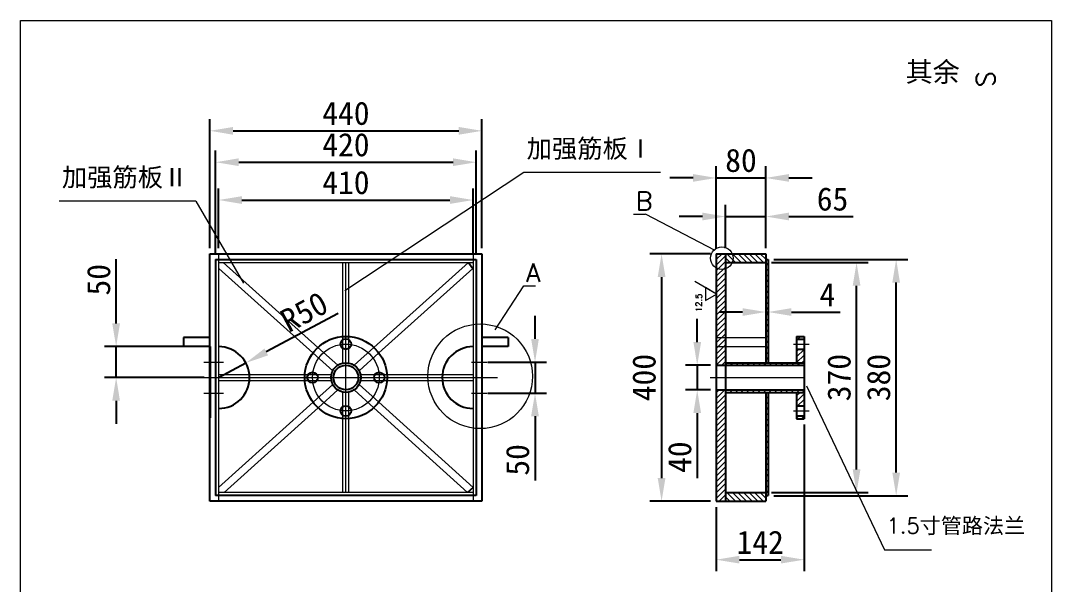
# Model space of a CAD drawing. Header units: millimetres. Extents: x 27179 to 44376, y -2108 to 7885.
# Drawn here: x 41428 to 43095, y 2398 to 3310 of the extents above; entities that cross this region are included whole.
import ezdxf
from ezdxf.lldxf.tags import DXFTag

# ---------------------------------------------------------------- set-up
doc = ezdxf.new("R2010")
doc.units = ezdxf.units.MM
doc.layers.add('中心线层', color=1, linetype='CENTER', lineweight=9)
doc.layers.add('标注层', color=5, linetype='Continuous', lineweight=9)
doc.styles.get("Standard").update_dxf_attribs({"font": ''})
doc.styles.get('Standard').set_extended_font_data('SimSun')
tags = doc.linetypes.add('ACAD_ISO03W100', pattern=[30, 12, -18]).pattern_tags.tags
tags[6:7] = [DXFTag(74, 4), DXFTag(75, 0), DXFTag(340, '0'), DXFTag(46, 1.0), DXFTag(50, 0.0), DXFTag(44, 0.0), DXFTag(45, 0.0)]
tags[4:5] = [DXFTag(74, 4), DXFTag(75, 0), DXFTag(340, '0'), DXFTag(46, 1.0), DXFTag(50, 0.0), DXFTag(44, 0.0), DXFTag(45, 0.0)]
tags = doc.linetypes.add('CENTER', pattern=[50.8, 31.75, -6.35, 6.35, -6.35]).pattern_tags.tags
tags[10:11] = [DXFTag(74, 4), DXFTag(75, 0), DXFTag(340, '0'), DXFTag(46, 1.0), DXFTag(50, 0.0), DXFTag(44, 0.0), DXFTag(45, 0.0)]
tags[8:9] = [DXFTag(74, 4), DXFTag(75, 0), DXFTag(340, '0'), DXFTag(46, 1.0), DXFTag(50, 0.0), DXFTag(44, 0.0), DXFTag(45, 0.0)]
tags[6:7] = [DXFTag(74, 4), DXFTag(75, 0), DXFTag(340, '0'), DXFTag(46, 1.0), DXFTag(50, 0.0), DXFTag(44, 0.0), DXFTag(45, 0.0)]
tags[4:5] = [DXFTag(74, 4), DXFTag(75, 0), DXFTag(340, '0'), DXFTag(46, 1.0), DXFTag(50, 0.0), DXFTag(44, 0.0), DXFTag(45, 0.0)]
doc.dimstyles.new('ISO-25', dxfattribs={"dimscale": 20, "dimtxt": 2.5, "dimasz": 2.5, "dimexe": 1.25, "dimexo": 0.625, "dimtad": 1, "dimtxsty": 'Standard', "dimcen": 2.5, "dimadec": 0, "dimazin": 0, "dimtfac": 1, "dimtmove": 0, "dimatfit": 3, "dimfxl": 1, "dimarcsym": 0})

# ---------------------------------------------------------------- blocks, each defined once
blk = doc.blocks.new('*D89')
at = {"layer": 'Defpoints', "color": 0, "lineweight": -3, "transparency": 16777216}
for p in [(42174.1, 3131.5), (41734.1, 2932.5), (42174.1, 2932.5)]:
    blk.add_point(p, dxfattribs=at)
at = {"layer": '标注层', "color": 0, "lineweight": -2, "transparency": 16777216}
for p, q in [((41734.1, 2941.9), (41734.1, 3150.2)), ((42174.1, 2941.9), (42174.1, 3150.2)), ((41771.6, 3131.5), (42136.6, 3131.5))]:
    blk.add_line(p, q, dxfattribs=at)
at = {"layer": '标注层', "color": 0, "lineweight": -3, "transparency": 16777216}
for points in [[(41771.6, 3137.7), (41771.6, 3125.2), (41734.1, 3131.5)], [(42136.6, 3137.7), (42136.6, 3125.2), (42174.1, 3131.5)]]:
    blk.add_solid(points, dxfattribs=at)
at = {"layer": '标注层', "color": 0, "transparency": 16777216, "insert": (41954.1, 3159.6), "char_height": 37.5, "attachment_point": 5}
blk.add_mtext('440', dxfattribs=at)
blk = doc.blocks.new('*D90')
at = {"layer": 'Defpoints', "color": 0, "lineweight": -3, "transparency": 16777216}
for p in [(42164.9, 3080.7), (41743.3, 2923.5), (42164.9, 2923.5)]:
    blk.add_point(p, dxfattribs=at)
at = {"layer": '标注层', "color": 0, "lineweight": -2, "transparency": 16777216}
for p, q in [((41743.3, 2932.9), (41743.3, 3099.5)), ((42164.9, 2932.9), (42164.9, 3099.5)), ((41780.8, 3080.7), (42127.4, 3080.7))]:
    blk.add_line(p, q, dxfattribs=at)
at = {"layer": '标注层', "color": 0, "lineweight": -3, "transparency": 16777216}
for points in [[(41780.8, 3087), (41780.8, 3074.5), (41743.3, 3080.7)], [(42127.4, 3087), (42127.4, 3074.5), (42164.9, 3080.7)]]:
    blk.add_solid(points, dxfattribs=at)
at = {"layer": '标注层', "color": 0, "transparency": 16777216, "insert": (41954.1, 3108.8), "char_height": 37.5, "attachment_point": 5}
blk.add_mtext('420', dxfattribs=at)
blk = doc.blocks.new('*D91')
at = {"layer": 'Defpoints', "color": 0, "lineweight": -3, "transparency": 16777216}
for p in [(42159.9, 3019.6), (41748.3, 2932.5), (42159.9, 2923.5)]:
    blk.add_point(p, dxfattribs=at)
at = {"layer": '标注层', "color": 0, "lineweight": -2, "transparency": 16777216}
for p, q in [((41748.3, 2941.9), (41748.3, 3038.3)), ((42159.9, 2932.9), (42159.9, 3038.3)), ((41785.8, 3019.6), (42122.4, 3019.6))]:
    blk.add_line(p, q, dxfattribs=at)
at = {"layer": '标注层', "color": 0, "lineweight": -3, "transparency": 16777216}
for points in [[(41785.8, 3025.8), (41785.8, 3013.3), (41748.3, 3019.6)], [(42122.4, 3025.8), (42122.4, 3013.3), (42159.9, 3019.6)]]:
    blk.add_solid(points, dxfattribs=at)
at = {"layer": '标注层', "color": 0, "transparency": 16777216, "insert": (41954.1, 3047.7), "char_height": 37.5, "attachment_point": 5}
blk.add_mtext('410', dxfattribs=at)
blk = doc.blocks.new('*D92')
at = {"layer": 'Defpoints', "color": 0, "lineweight": -3, "transparency": 16777216}
for p in [(41582.5, 2782.5), (41734.1, 2782.5), (41734.3, 2732.5)]:
    blk.add_point(p, dxfattribs=at)
at = {"layer": '标注层', "color": 0, "lineweight": -2, "transparency": 16777216}
for p, q in [((41582.5, 2820), (41582.5, 2923.8)), ((41724.7, 2782.5), (41563.7, 2782.5)), ((41582.5, 2732.5), (41582.5, 2782.5)), ((41724.9, 2732.5), (41563.7, 2732.5)), ((41582.5, 2695), (41582.5, 2657.5))]:
    blk.add_line(p, q, dxfattribs=at)
at = {"layer": '标注层', "color": 0, "lineweight": -3, "transparency": 16777216}
for points in [[(41576.2, 2820), (41588.7, 2820), (41582.5, 2782.5)], [(41576.2, 2695), (41588.7, 2695), (41582.5, 2732.5)]]:
    blk.add_solid(points, dxfattribs=at)
at = {"layer": '标注层', "color": 0, "transparency": 16777216, "insert": (41554.4, 2890.7), "char_height": 37.5, "attachment_point": 5, "rotation": 90}
blk.add_mtext('50', dxfattribs=at)
blk = doc.blocks.new('*D93')
at = {"layer": 'Defpoints', "color": 0, "lineweight": -3, "transparency": 16777216}
for p in [(41792.3, 2756.2), (41748.3, 2732.5)]:
    blk.add_point(p, dxfattribs=at)
at = {"layer": '标注层', "color": 0, "lineweight": -2, "transparency": 16777216}
for p, q in [((41941.4, 2836.2), (41825.4, 2773.9)), ((41748.3, 2732.5), (41792.3, 2756.2))]:
    blk.add_line(p, q, dxfattribs=at)
at = {"layer": '标注层', "color": 0, "lineweight": -3, "transparency": 16777216}
blk.add_solid([(41822.4, 2779.4), (41828.3, 2768.4), (41792.3, 2756.2)], dxfattribs=at)
at = {"layer": '标注层', "color": 0, "transparency": 16777216, "insert": (41886.6, 2838.7), "char_height": 37.5, "attachment_point": 5, "rotation": 28.2328}
blk.add_mtext('R50', dxfattribs=at)
blk = doc.blocks.new('*D94')
at = {"layer": 'Defpoints', "color": 0, "lineweight": -3, "transparency": 16777216}
for p in [(42174.1, 2757.5), (42174.1, 2707.5), (42260, 2707.5)]:
    blk.add_point(p, dxfattribs=at)
at = {"layer": '标注层', "color": 0, "lineweight": -2, "transparency": 16777216}
for p, q in [((42260, 2795), (42260, 2832.5)), ((42183.5, 2757.5), (42278.7, 2757.5)), ((42260, 2757.5), (42260, 2707.5)), ((42183.5, 2707.5), (42278.7, 2707.5)), ((42260, 2670), (42260, 2566.3))]:
    blk.add_line(p, q, dxfattribs=at)
at = {"layer": '标注层', "color": 0, "lineweight": -3, "transparency": 16777216}
for points in [[(42253.7, 2795), (42266.2, 2795), (42260, 2757.5)], [(42253.7, 2670), (42266.2, 2670), (42260, 2707.5)]]:
    blk.add_solid(points, dxfattribs=at)
at = {"layer": '标注层', "color": 0, "transparency": 16777216, "insert": (42231.9, 2599.4), "char_height": 37.5, "attachment_point": 5, "rotation": 90}
blk.add_mtext('50', dxfattribs=at)
blk = doc.blocks.new('*D95')
at = {"layer": 'Defpoints', "color": 0, "lineweight": -3, "transparency": 16777216}
for p in [(42553.1, 2752.5), (42522.3, 2712.5), (42553.1, 2712.5)]:
    blk.add_point(p, dxfattribs=at)
at = {"layer": '标注层', "color": 0, "lineweight": -2, "transparency": 16777216}
for p, q in [((42522.3, 2790), (42522.3, 2827.5)), ((42543.7, 2752.5), (42503.6, 2752.5)), ((42522.3, 2752.5), (42522.3, 2712.5)), ((42543.7, 2712.5), (42503.6, 2712.5)), ((42522.3, 2675), (42522.3, 2570))]:
    blk.add_line(p, q, dxfattribs=at)
at = {"layer": '标注层', "color": 0, "lineweight": -3, "transparency": 16777216}
for points in [[(42516.1, 2790), (42528.6, 2790), (42522.3, 2752.5)], [(42516.1, 2675), (42528.6, 2675), (42522.3, 2712.5)]]:
    blk.add_solid(points, dxfattribs=at)
at = {"layer": '标注层', "color": 0, "transparency": 16777216, "insert": (42494.2, 2603.8), "char_height": 37.5, "attachment_point": 5, "rotation": 90}
blk.add_mtext('40', dxfattribs=at)
blk = doc.blocks.new('*D96')
at = {"layer": 'Defpoints', "color": 0, "lineweight": -3, "transparency": 16777216}
for p in [(42553.1, 2932.5), (42464.7, 2532.5), (42553.1, 2532.5)]:
    blk.add_point(p, dxfattribs=at)
at = {"layer": '标注层', "color": 0, "lineweight": -2, "transparency": 16777216}
for p, q in [((42543.7, 2932.5), (42445.9, 2932.5)), ((42464.7, 2895), (42464.7, 2570)), ((42543.7, 2532.5), (42445.9, 2532.5))]:
    blk.add_line(p, q, dxfattribs=at)
at = {"layer": '标注层', "color": 0, "lineweight": -3, "transparency": 16777216}
for points in [[(42458.4, 2895), (42470.9, 2895), (42464.7, 2932.5)], [(42458.4, 2570), (42470.9, 2570), (42464.7, 2532.5)]]:
    blk.add_solid(points, dxfattribs=at)
at = {"layer": '标注层', "color": 0, "transparency": 16777216, "insert": (42436.5, 2732.5), "char_height": 37.5, "attachment_point": 5, "rotation": 90}
blk.add_mtext('400', dxfattribs=at)
blk = doc.blocks.new('*D97')
at = {"layer": 'Defpoints', "color": 0, "lineweight": -3, "transparency": 16777216}
for p in [(42633.1, 2918.5), (42780, 2918.5), (42633.1, 2546.5)]:
    blk.add_point(p, dxfattribs=at)
at = {"layer": '标注层', "color": 0, "lineweight": -2, "transparency": 16777216}
for p, q in [((42642.4, 2918.5), (42798.8, 2918.5)), ((42780, 2584), (42780, 2881)), ((42642.4, 2546.5), (42798.8, 2546.5))]:
    blk.add_line(p, q, dxfattribs=at)
at = {"layer": '标注层', "color": 0, "lineweight": -3, "transparency": 16777216}
for points in [[(42773.8, 2881), (42786.3, 2881), (42780, 2918.5)], [(42773.8, 2584), (42786.3, 2584), (42780, 2546.5)]]:
    blk.add_solid(points, dxfattribs=at)
at = {"layer": '标注层', "color": 0, "transparency": 16777216, "insert": (42751.9, 2732.5), "char_height": 37.5, "attachment_point": 5, "rotation": 90}
blk.add_mtext('370', dxfattribs=at)
blk = doc.blocks.new('*D98')
at = {"layer": 'Defpoints', "color": 0, "lineweight": -3, "transparency": 16777216}
for p in [(42637.1, 2923.5), (42844.1, 2923.5), (42637.1, 2541.5)]:
    blk.add_point(p, dxfattribs=at)
at = {"layer": '标注层', "color": 0, "lineweight": -2, "transparency": 16777216}
for p, q in [((42646.4, 2923.5), (42862.8, 2923.5)), ((42844.1, 2579), (42844.1, 2886)), ((42646.4, 2541.5), (42862.8, 2541.5))]:
    blk.add_line(p, q, dxfattribs=at)
at = {"layer": '标注层', "color": 0, "lineweight": -3, "transparency": 16777216}
for points in [[(42837.8, 2886), (42850.3, 2886), (42844.1, 2923.5)], [(42837.8, 2579), (42850.3, 2579), (42844.1, 2541.5)]]:
    blk.add_solid(points, dxfattribs=at)
at = {"layer": '标注层', "color": 0, "transparency": 16777216, "insert": (42815.9, 2732.5), "char_height": 37.5, "attachment_point": 5, "rotation": 90}
blk.add_mtext('380', dxfattribs=at)
blk = doc.blocks.new('*D99')
at = {"layer": 'Defpoints', "color": 0, "lineweight": -3, "transparency": 16777216}
for p in [(42633.1, 2992.9), (42568.1, 2932.5), (42633.1, 2932.5)]:
    blk.add_point(p, dxfattribs=at)
at = {"layer": '标注层', "color": 0, "lineweight": -2, "transparency": 16777216}
for p, q in [((42568.1, 2941.9), (42568.1, 3011.7)), ((42633.1, 2941.9), (42633.1, 3011.7)), ((42530.6, 2992.9), (42493.1, 2992.9)), ((42568.1, 2992.9), (42633.1, 2992.9)), ((42670.6, 2992.9), (42774.3, 2992.9))]:
    blk.add_line(p, q, dxfattribs=at)
at = {"layer": '标注层', "color": 0, "lineweight": -3, "transparency": 16777216}
for points in [[(42530.6, 2999.2), (42530.6, 2986.7), (42568.1, 2992.9)], [(42670.6, 2999.2), (42670.6, 2986.7), (42633.1, 2992.9)]]:
    blk.add_solid(points, dxfattribs=at)
at = {"layer": '标注层', "color": 0, "transparency": 16777216, "insert": (42741.2, 3021), "char_height": 37.5, "attachment_point": 5}
blk.add_mtext('65', dxfattribs=at)
blk = doc.blocks.new('*D100')
at = {"layer": 'Defpoints', "color": 0, "lineweight": -3, "transparency": 16777216}
for p in [(42633.1, 3055.3), (42553.1, 2932.5), (42633.1, 2932.5)]:
    blk.add_point(p, dxfattribs=at)
at = {"layer": '标注层', "color": 0, "lineweight": -2, "transparency": 16777216}
for p, q in [((42553.1, 2941.9), (42553.1, 3074.1)), ((42633.1, 2941.9), (42633.1, 3074.1)), ((42515.6, 3055.3), (42478.1, 3055.3)), ((42553.1, 3055.3), (42633.1, 3055.3)), ((42670.6, 3055.3), (42708.1, 3055.3))]:
    blk.add_line(p, q, dxfattribs=at)
at = {"layer": '标注层', "color": 0, "lineweight": -3, "transparency": 16777216}
for points in [[(42515.6, 3061.6), (42515.6, 3049.1), (42553.1, 3055.3)], [(42670.6, 3061.6), (42670.6, 3049.1), (42633.1, 3055.3)]]:
    blk.add_solid(points, dxfattribs=at)
at = {"layer": '标注层', "color": 0, "transparency": 16777216, "insert": (42593.1, 3083.5), "char_height": 37.5, "attachment_point": 5}
blk.add_mtext('80', dxfattribs=at)
blk = doc.blocks.new('*D101')
at = {"layer": 'Defpoints', "color": 0, "lineweight": -3, "transparency": 16777216}
for p in [(42633.1, 2918.5), (42637.1, 2923.5), (42637.1, 2838.5)]:
    blk.add_point(p, dxfattribs=at)
at = {"layer": '标注层', "color": 0, "lineweight": -2, "transparency": 16777216}
for p, q in [((42633.1, 2909.2), (42633.1, 2819.7)), ((42637.1, 2914.2), (42637.1, 2819.7)), ((42595.6, 2838.5), (42558.1, 2838.5)), ((42633.1, 2838.5), (42637.1, 2838.5)), ((42674.6, 2838.5), (42753.7, 2838.5))]:
    blk.add_line(p, q, dxfattribs=at)
at = {"layer": '标注层', "color": 0, "lineweight": -3, "transparency": 16777216}
for points in [[(42595.6, 2844.7), (42595.6, 2832.2), (42633.1, 2838.5)], [(42674.6, 2844.7), (42674.6, 2832.2), (42637.1, 2838.5)]]:
    blk.add_solid(points, dxfattribs=at)
at = {"layer": '标注层', "color": 0, "transparency": 16777216, "insert": (42732.9, 2866.6), "char_height": 37.5, "attachment_point": 5}
blk.add_mtext('4', dxfattribs=at)
blk = doc.blocks.new('*D104')
at = {"layer": 'Defpoints', "color": 0, "lineweight": 9, "transparency": 16777216}
for p in [(42695.1, 2666), (42553.1, 2532.5), (42695.1, 2438)]:
    blk.add_point(p, dxfattribs=at)
at = {"layer": '标注层', "color": 0, "lineweight": -2, "transparency": 16777216}
for p, q in [((42695.1, 2656.7), (42695.1, 2419.3)), ((42553.1, 2523.2), (42553.1, 2419.3)), ((42590.6, 2438), (42657.6, 2438))]:
    blk.add_line(p, q, dxfattribs=at)
at = {"layer": '标注层', "color": 0, "lineweight": 9, "transparency": 16777216}
for points in [[(42590.6, 2444.3), (42590.6, 2431.8), (42553.1, 2438)], [(42657.6, 2444.3), (42657.6, 2431.8), (42695.1, 2438)]]:
    blk.add_solid(points, dxfattribs=at)
at = {"layer": '标注层', "color": 0, "transparency": 16777216, "insert": (42624.1, 2466.2), "char_height": 37.5, "attachment_point": 5}
blk.add_mtext('142', dxfattribs=at)

msp = doc.modelspace()

# ---------------------------------------------------------------- hatches: boundary and pattern name
at = {"lineweight": 9}
h = msp.add_hatch(dxfattribs=at)
h.set_pattern_fill('ANSI31', color=5, scale=2, style=0)
h.paths.add_polyline_path([(42568.06, 2932.547), (42553.06, 2932.547), (42553.06, 2752.547), (42568.06, 2752.547)])
h.paths.add_polyline_path([(42568.06, 2712.547), (42553.06, 2712.547), (42553.06, 2532.547), (42568.06, 2532.547)])
h = msp.add_hatch(dxfattribs=at)
h.set_pattern_fill('ANSI31', color=5, scale=2, angle=90, style=0)
h.paths.add_polyline_path([(42633.06, 2932.547), (42568.06, 2932.547), (42568.06, 2918.547), (42633.06, 2918.547)])
h.paths.add_polyline_path([(42633.06, 2546.547), (42568.06, 2546.547), (42568.06, 2532.547), (42633.06, 2532.547)])
h = msp.add_hatch(dxfattribs=at)
h.set_pattern_fill('ANSI31', color=5, scale=2, style=0)
h.paths.add_polyline_path([(42637.06, 2923.547), (42633.06, 2923.547), (42633.06, 2756.547), (42637.06, 2756.547)])
h.paths.add_polyline_path([(42637.06, 2708.547), (42633.06, 2708.547), (42633.06, 2541.547), (42637.06, 2541.547)])
h = msp.add_hatch(dxfattribs=at)
h.set_pattern_fill('ANSI31', color=5, scale=2, style=0)
h.paths.add_polyline_path([(42695.06, 2778.547), (42683.06, 2778.547), (42683.06, 2756.547), (42695.06, 2756.547)])
h.paths.add_polyline_path([(42695.06, 2799.047), (42683.06, 2799.047), (42683.06, 2794.547), (42695.06, 2794.547)])
h.paths.add_polyline_path([(42695.06, 2708.547), (42683.06, 2708.547), (42683.06, 2686.547), (42695.06, 2686.547)])
h.paths.add_polyline_path([(42695.06, 2670.547), (42683.06, 2670.547), (42683.06, 2666.047), (42695.06, 2666.047)])
h = msp.add_hatch(dxfattribs=at)
h.set_pattern_fill('ANSI31', color=5, scale=2, angle=90, style=0)
h.paths.add_polyline_path([(42695.06, 2756.547), (42568.06, 2756.547), (42568.06, 2752.547), (42695.06, 2752.547)])
h.paths.add_polyline_path([(42695.06, 2712.547), (42568.06, 2712.547), (42568.06, 2708.547), (42695.06, 2708.547)])

# ---------------------------------------------------------------- linework, layer by layer
at = {"color": 5, "lineweight": 9}
for p, q in [((42242.115, 3064.085), (41952.425, 2872.618)), ((42462.936, 3064.085), (42242.115, 3064.085)), ((41711.201, 3017.659), (41490.38, 3017.659)), ((41711.201, 3017.659), (41788.551, 2885.212)), ((42419.242, 2996.748), (42438.283, 2996.748)), ((42551.292, 2938.135), (42438.51, 2996.526)), ((42553.327, 2867.563), (42518.232, 2887.825)), ((42195.417, 2809.755), (42241.867, 2880.989)), ((42241.867, 2880.989), (42260.908, 2880.989)), ((42698.967, 2719.143), (42824.968, 2453.899)), ((42824.968, 2453.899), (42901.132, 2453.899))]:
    msp.add_line(p, q, dxfattribs=at)
at = {"lineweight": -3}
for p, q in [((41734.096, 2532.547), (41734.096, 2932.547)), ((41734.096, 2932.547), (42174.096, 2932.547)), ((41743.296, 2923.547), (41743.296, 2541.547)), ((41743.296, 2923.547), (42164.896, 2923.547)), ((42152.462, 2918.547), (42159.654, 2908.878)), ((42164.896, 2923.547), (42164.896, 2541.547)), ((42174.096, 2932.547), (42174.096, 2532.547)), ((42553.06, 2932.547), (42553.06, 2532.547)), ((42553.06, 2932.547), (42633.06, 2932.547)), ((42568.06, 2932.547), (42568.06, 2532.547)), ((42568.06, 2918.547), (42633.06, 2918.547)), ((42633.06, 2932.547), (42633.06, 2756.547)), ((42633.06, 2923.547), (42637.06, 2923.547)), ((42637.06, 2923.547), (42637.06, 2756.547)), ((42683.06, 2799.047), (42695.06, 2799.047)), ((42683.06, 2799.047), (42683.06, 2756.547)), ((42683.06, 2794.547), (42695.06, 2794.547)), ((42695.06, 2799.047), (42695.06, 2732.547)), ((42683.06, 2778.547), (42695.06, 2778.547)), ((42553.06, 2752.547), (42695.06, 2752.547)), ((42568.06, 2756.547), (42695.06, 2756.547)), ((42695.06, 2732.547), (42695.06, 2666.047)), ((42553.06, 2712.547), (42695.06, 2712.547)), ((42568.06, 2708.547), (42695.06, 2708.547)), ((42633.06, 2708.547), (42633.06, 2532.547)), ((42637.06, 2708.547), (42637.06, 2541.547)), ((42683.06, 2708.547), (42683.06, 2666.047)), ((42683.06, 2686.547), (42695.06, 2686.547)), ((42683.06, 2670.547), (42695.06, 2670.547)), ((42683.06, 2666.047), (42695.06, 2666.047)), ((42159.896, 2554.635), (42150.948, 2546.547)), ((42164.896, 2541.547), (41743.296, 2541.547)), ((42568.06, 2546.547), (42633.06, 2546.547)), ((42633.06, 2541.547), (42637.06, 2541.547)), ((42174.096, 2532.547), (41734.096, 2532.547)), ((42553.06, 2532.547), (42633.06, 2532.547))]:
    msp.add_line(p, q, dxfattribs=at)
at = {"linetype": 'ACAD_ISO03W100', "lineweight": 5, "ltscale": 0.5}
for p, q in [((41748.296, 2932.547), (41748.296, 2532.547)), ((41748.296, 2918.547), (42159.896, 2918.547)), ((41908.802, 2781.237), (41755.646, 2918.623)), ((41949.096, 2756.021), (41949.096, 2918.547)), ((41959.096, 2756.021), (41959.096, 2918.547)), ((41999.39, 2781.237), (42152.546, 2918.623)), ((42159.896, 2932.547), (42159.896, 2532.547)), ((41900.79, 2772.305), (41748.539, 2908.878)), ((42007.403, 2772.305), (42159.654, 2908.878)), ((42553.06, 2797.547), (42633.06, 2797.547)), ((41932.792, 2743.598), (41900.79, 2772.305)), ((41940.805, 2752.53), (41908.802, 2781.237)), ((41967.388, 2752.53), (41999.39, 2781.237)), ((41975.401, 2743.598), (42007.403, 2772.305)), ((42553.06, 2782.547), (42633.06, 2782.547)), ((41748.296, 2737.547), (41930.623, 2737.547)), ((41977.57, 2737.547), (42159.896, 2737.547)), ((41748.296, 2727.547), (41930.623, 2727.547)), ((41932.833, 2721.417), (41900.938, 2692.591)), ((41975.359, 2721.417), (42007.254, 2692.591)), ((41977.57, 2727.547), (42159.896, 2727.547)), ((41940.879, 2712.514), (41908.985, 2683.688)), ((41949.096, 2546.547), (41949.096, 2709.074)), ((41959.096, 2546.547), (41959.096, 2709.074)), ((41967.313, 2712.514), (41999.208, 2683.688)), ((41900.938, 2692.591), (41748.296, 2554.635)), ((42007.254, 2692.591), (42159.896, 2554.635)), ((41908.985, 2683.688), (41757.245, 2546.547)), ((41999.208, 2683.688), (42150.948, 2546.547)), ((42159.896, 2546.547), (41748.296, 2546.547))]:
    msp.add_line(p, q, dxfattribs=at)
for p, q in [((41734.096, 2797.547), (41691.596, 2797.547)), ((41691.596, 2797.547), (41691.596, 2782.547)), ((42216.596, 2797.547), (42174.096, 2797.547)), ((42216.596, 2797.547), (42216.596, 2782.547)), ((41734.096, 2782.547), (41691.596, 2782.547)), ((41734.296, 2782.547), (41734.296, 2667.547)), ((42173.896, 2782.547), (42173.896, 2667.547)), ((42216.596, 2782.547), (42174.096, 2782.547))]:
    msp.add_line(p, q)
at = {"lineweight": 9}
msp.add_lwpolyline([(41427.99, 3309.686), (43095.131, 3309.686), (43095.131, 739.722), (41427.99, 739.722)], close=True, dxfattribs=at)
at = {"color": 5, "lineweight": 9}
msp.add_lwpolyline([(42553.327, 2867.563), (42535.454, 2877.882), (42535.454, 2857.244)], close=True, dxfattribs=at)
for centre, radius in [((42562.125, 2925.65), 18.149), ((42171.385, 2734.562), 84.604)]:
    msp.add_circle(centre, radius, dxfattribs=at)
at = {"lineweight": -3}
for centre, radius in [((41954.096, 2732.547), 66.5), ((41954.096, 2786.547), 8.5), ((41954.096, 2732.547), 24), ((41954.096, 2732.547), 20), ((41900.096, 2732.547), 8.5), ((42008.096, 2732.547), 8.5), ((41954.096, 2678.547), 8.5)]:
    msp.add_circle(centre, radius, dxfattribs=at)
for centre, start, end in [((41748.296, 2732.547), 270, 90), ((42159.896, 2732.547), 90, 270)]:
    msp.add_arc(centre, 50, start, end, dxfattribs=at)
at = {"layer": '中心线层'}
for p, q in [((41954.096, 2546.547), (41954.096, 2918.547)), ((42678.183, 2786.547), (42703.574, 2786.547)), ((41724.295, 2757.547), (41756.296, 2757.547)), ((42157.02, 2757.547), (42182.41, 2757.547)), ((41702.096, 2732.547), (42199.487, 2732.547)), ((42543.266, 2732.547), (42695.06, 2732.547)), ((41724.295, 2707.547), (41756.296, 2707.547)), ((42157.02, 2707.547), (42182.41, 2707.547)), ((42678.183, 2678.547), (42703.574, 2678.547))]:
    msp.add_line(p, q, dxfattribs=at)
msp.add_circle((41954.096, 2732.547), 54, dxfattribs=at)

# ---------------------------------------------------------------- texts
at = {"color": 5, "lineweight": 9, "attachment_point": 1}
for s, insert, char_height, width in [('其余', (42859.497, 3242.811), 32, 104.23264), ('{\\Ftxt.shx|c0;\\C5;1.5\\fSimSun|b0|i0|c134|p2;寸管路法兰}', (42828.607, 2505.456), 25, 232.59167)]:
    msp.add_mtext(s, dxfattribs=dict(at, insert=insert, char_height=char_height, width=width))
at = {"color": 5, "lineweight": 9, "width": 39.33317, "attachment_point": 1, "rotation": 90}
for s, insert, char_height in [('{\\Ftxt.shx|c0;S}', (42973.728, 3202.117), 30), ('{\\Ftxt.shx|c0;12.5}', (42519.92, 2838.361), 10)]:
    msp.add_mtext(s, dxfattribs=dict(at, insert=insert, char_height=char_height))
at = {"layer": '标注层', "char_height": 30, "width": 232.59167, "attachment_point": 1}
for s, insert in [('{\\C5;加强筋板Ⅰ}', (42246.438, 3117.9)), ('{\\C5;加强筋板Ⅱ}', (41494.703, 3071.473)), ('{\\Ftxt.shx|c0;\\C5;B}', (42422.88, 3032.938)), ('{\\Ftxt.shx|c0;\\C5;A}', (42245.505, 2917.179))]:
    msp.add_mtext(s, dxfattribs=dict(at, insert=insert))

# ---------------------------------------------------------------- dimensions: what is measured, and where the dimension line sits
at = {"layer": '标注层'}
for base, p1, p2, picture, middle in [((42174.096, 3131.462), (41734.096, 2932.547), (42174.096, 2932.547), '*D89', (41954.096, 3159.587)), ((42633.06, 3055.328), (42553.06, 2932.547), (42633.06, 2932.547), '*D100', (42593.06, 3083.453)), ((42633.06, 2992.9), (42568.06, 2932.547), (42633.06, 2932.547), '*D99', (42741.185, 3021.025)), ((42637.06, 2838.464), (42633.06, 2918.547), (42637.06, 2923.547), '*D101', (42732.893, 2866.589)), ((42695.06, 2438.028), (42553.06, 2532.547), (42695.06, 2666.047), '*D104', (42624.06, 2466.153))]:
    dim = msp.add_linear_dim(base=base, p1=p1, p2=p2, dimstyle='ISO-25', override={"dimscale": 15}, dxfattribs=at)
    dim.commit()
    dim.dimension.update_dxf_attribs({"geometry": picture, "text_midpoint": middle})
for base, p1, p2, text, picture, middle in [((42164.896, 3080.72), (41743.296, 2923.547), (42164.896, 2923.547), '420', '*D90', (41954.096, 3108.845)), ((42159.896, 3019.55), (41748.296, 2932.547), (42159.896, 2923.547), '410', '*D91', (41954.096, 3047.675))]:
    dim = msp.add_linear_dim(base=base, p1=p1, p2=p2, text=text, dimstyle='ISO-25', override={"dimscale": 15}, dxfattribs=at)
    dim.commit()
    dim.dimension.update_dxf_attribs({"geometry": picture, "text_midpoint": middle})
dim = msp.add_linear_dim(base=(41582.483, 2782.547), p1=(41734.296, 2732.547), p2=(41734.096, 2782.547), angle=90, dimstyle='ISO-25', override={"dimscale": 15}, dxfattribs=at)
dim.commit()
dim.dimension.update_dxf_attribs({"geometry": '*D92', "text_midpoint": (41582.483, 2890.672), "dimtype": 160})
for base, p1, p2, picture, middle in [((42464.661, 2532.547), (42553.06, 2932.547), (42553.06, 2532.547), '*D96', (42436.536, 2732.547)), ((42259.98, 2707.547), (42174.096, 2757.547), (42174.096, 2707.547), '*D94', (42231.855, 2599.422)), ((42522.338, 2712.547), (42553.06, 2752.547), (42553.06, 2712.547), '*D95', (42494.213, 2603.797))]:
    dim = msp.add_linear_dim(base=base, p1=p1, p2=p2, angle=90, dimstyle='ISO-25', override={"dimscale": 15}, dxfattribs=at)
    dim.commit()
    dim.dimension.update_dxf_attribs({"geometry": picture, "text_midpoint": middle})
for base, p1, p2, text, picture, middle in [((42780.045, 2918.547), (42633.06, 2546.547), (42633.06, 2918.547), '370', '*D97', (42751.92, 2732.547)), ((42844.05, 2923.547), (42637.06, 2541.547), (42637.06, 2923.547), '380', '*D98', (42815.925, 2732.547))]:
    dim = msp.add_linear_dim(base=base, p1=p1, p2=p2, angle=90, text=text, dimstyle='ISO-25', override={"dimscale": 15}, dxfattribs=at)
    dim.commit()
    dim.dimension.update_dxf_attribs({"geometry": picture, "text_midpoint": middle})
dim = msp.add_radius_dim(center=(41748.296, 2732.547), mpoint=(41792.348, 2756.2), dimstyle='ISO-25', override={"dimscale": 15}, dxfattribs=at)
dim.commit()
dim.dimension.update_dxf_attribs({"geometry": '*D93', "text_midpoint": (41886.603, 2838.731)})

doc.saveas('drawing.dxf')
